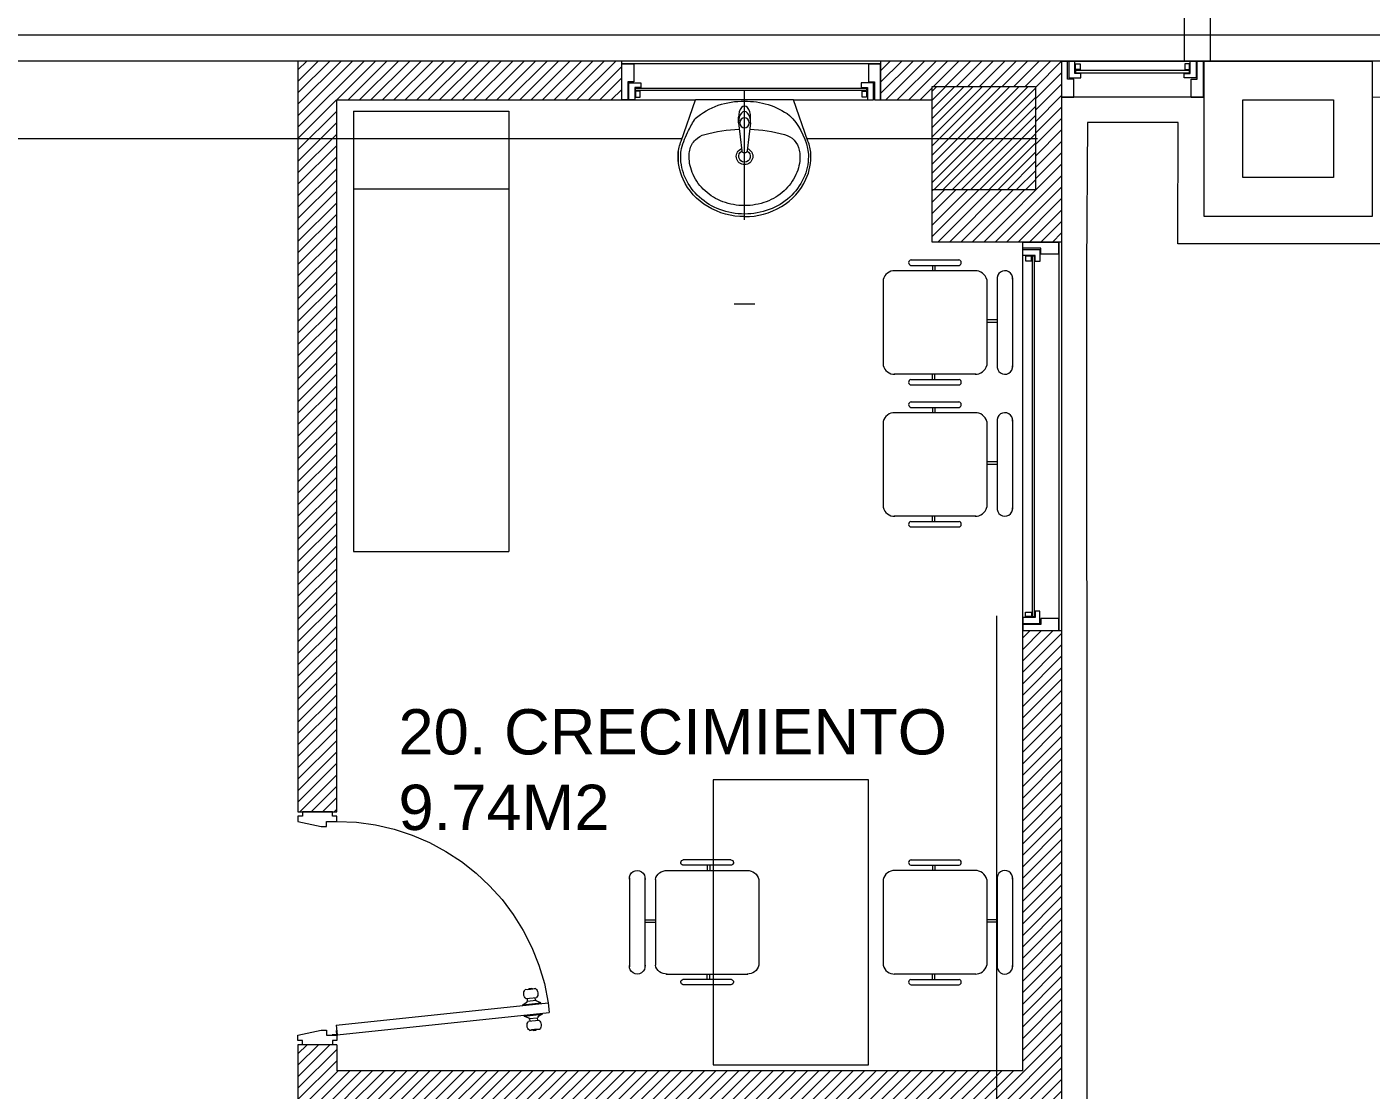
# Model space of a CAD drawing. Extents: x 98839 to 99031, y 101876 to 101926.
# Drawn here: x 98862.86 to 98868.05, y 101889.08 to 101893.19 of the extents above; entities that cross this region are included whole.
import ezdxf

# ---------------------------------------------------------------- set-up
doc = ezdxf.new("R2010")
doc.units = 0
doc.header["$LTSCALE"] = 8
doc.header["$MEASUREMENT"] = 0
doc.linetypes.add('DASHDOTX2', pattern=[2, 1, -0.5, 0, -0.5])
doc.linetypes.add('HIDDEN', pattern=[0.375, 0.25, -0.125])
doc.layers.get('0').update_dxf_attribs({"linetype": 'CONTINUOUS', "lineweight": 9})
for name, color, linetype, lineweight in [('5- 0.18 (muebles fijos)', 3, 'CONTINUOUS', 18), ('A_ACHU-1', 253, 'CONTINUOUS', 0), ('A_CARP-MAD', 46, 'CONTINUOUS', 18), ('A_CARP-MET', 126, 'CONTINUOUS', 18), ('A_CLRA-YESO', 71, 'CONTINUOUS', 18), ('A_COLS', 1, 'CONTINUOUS', 20), ('A_EJES', 75, 'DASHDOTX2', 5), ('A_EJES-APAR', 75, 'DASHDOTX2', 5), ('A_MUEB', 3, 'CONTINUOUS', 15), ('A_MUEB-ACHU', 8, 'CONTINUOUS', 9), ('A_MUEB-FIJO', 3, 'CONTINUOUS', 15), ('A_MURO', 7, 'CONTINUOUS', 20), ('A_PISO-ACHU', 251, 'CONTINUOUS', 0), ('A_PISO-GRAN', 250, 'CONTINUOUS', 0), ('A_PROY', 16, 'HIDDEN', 5), ('A_PUER', 134, 'CONTINUOUS', 18), ('A_TEXT', 154, 'CONTINUOUS', 0), ('A_VENT', 124, 'CONTINUOUS', 18), ('MOBILIARIO', 3, 'CONTINUOUS', 15)]:
    doc.layers.add(name, color=color, linetype=linetype, lineweight=lineweight)
doc.styles.add('DIM', font='arial.ttf')

# ---------------------------------------------------------------- blocks, each defined once
blk = doc.blocks.new('*U118')
at = {"layer": 'A_CARP-MAD'}
blk.add_lwpolyline([(0.1397, -0.0466), (0.0701, -0.0466), (0.0701, -0.0232), (0, -0.0232), (0, 0), (0.1397, 0)], dxfattribs=at)
for points in [[(0, -0.0279), (0.0652, -0.0279), (0.0652, -0.0744), (0.0479, -0.0744), (0.0479, -0.0511), (0, -0.0511)], [(0, -0.0279), (0.0652, -0.0279), (0.0652, -0.0744), (0.0479, -0.0744), (0.0479, -0.0511), (0, -0.0511)], [(0.0333, -0.0713), (0.0333, -0.0538), (0.0104, -0.0538), (0.0104, -0.0713)], [(0, -0.5192), (0.0652, -0.5192), (0.0652, -0.4727), (0.0479, -0.4727), (0.0479, -0.496), (0, -0.496)], [(0, -0.5239), (0, -0.5471), (0.1397, -0.5471), (0.1397, -0.5006), (0.0701, -0.5006), (0.0701, -0.5239)], [(0.0333, -0.4759), (0.0333, -0.4933), (0.0104, -0.4933), (0.0104, -0.4759)]]:
    blk.add_lwpolyline(points, close=True, dxfattribs=at)
at = {"layer": 'A_CARP-MET'}
blk.add_line((0.1397, -0.0466), (0.1397, 0), dxfattribs=at)
blk.add_lwpolyline([(0.0333, -0.0713), (0.0333, -0.0538), (0.0104, -0.0538), (0.0104, -0.0713)], close=True, dxfattribs=at)
at = {"layer": 'A_VENT'}
for p, q in [((0, -0.5471), (0, 0)), ((0.1397, 0), (0.1397, -0.5471))]:
    blk.add_line(p, q, dxfattribs=at)
blk.add_lwpolyline([(0.0361, -0.0538), (0.0361, -0.4933), (0.0454, -0.4933), (0.0454, -0.0538)], close=True, dxfattribs=at)
blk = doc.blocks.new('puerta mad .90mt')
at = {"layer": '5- 0.18 (muebles fijos)'}
blk.add_line((19.2271, 37.8497), (19.2271, 37.8497), dxfattribs=at)
at = {"layer": 'A_ACHU-1'}
for p, q in [((19.1201, 37.7942), (19.1213, 37.8055)), ((19.1213, 37.8055), (19.1239, 37.8052)), ((19.1227, 37.7939), (19.1254, 37.8194)), ((19.1561, 37.776), (19.1602, 37.8158)), ((19.1697, 37.8101), (19.1597, 37.8111)), ((19.1663, 37.7775), (19.1699, 37.8123)), ((19.1728, 37.812), (19.1699, 37.8123)), ((19.1836, 37.8284), (19.1728, 37.812)), ((19.1764, 37.7588), (19.1836, 37.8284)), ((19.1866, 37.8281), (19.1836, 37.8284)), ((19.1866, 37.8281), (19.1836, 37.8284)), ((19.2201, 37.7542), (19.2274, 37.8239)), ((19.2244, 37.8242), (19.2274, 37.8239)), ((19.2244, 37.8242), (19.2274, 37.8239)), ((19.2274, 37.8239), (19.2346, 37.8055)), ((19.2339, 37.7704), (19.2375, 37.8052)), ((19.2346, 37.8055), (19.2375, 37.8052)), ((19.2373, 37.803), (19.2472, 37.802)), ((19.2436, 37.7669), (19.2477, 37.8067)), ((19.2799, 37.7775), (19.2825, 37.803)), ((19.1201, 37.7942), (19.1227, 37.7939)), ((19.1212, 37.7797), (19.1227, 37.7939)), ((19.1665, 37.7796), (19.1565, 37.7807)), ((19.1692, 37.7772), (19.1663, 37.7775)), ((19.1764, 37.7588), (19.1692, 37.7772)), ((19.1794, 37.7585), (19.1764, 37.7588)), ((19.2172, 37.7546), (19.2201, 37.7542)), ((19.2201, 37.7542), (19.231, 37.7707)), ((19.231, 37.7707), (19.2339, 37.7704)), ((19.2341, 37.7726), (19.2441, 37.7715)), ((19.2784, 37.7632), (19.2799, 37.7775)), ((19.2825, 37.7772), (19.2799, 37.7775)), ((19.2837, 37.7885), (19.2811, 37.7888)), ((19.2825, 37.7772), (19.2837, 37.7885)), ((19.1037, 37.0339), (19.1036, 37.0174)), ((19.1037, 37.0339), (19.1042, 37.0389)), ((19.1039, 37.0359), (19.1203, 37.0345)), ((19.104, 37.0369), (19.113, 37.0361)), ((19.1204, 37.0355), (19.1203, 37.0345)), ((19.1036, 37.0174), (19.1022, 37.0174))]:
    blk.add_line(p, q, dxfattribs=at)
blk.add_circle((19.1038, 37.0354), 0.00188, dxfattribs=at)
for centre, radius, start, end in [((19.0316, 37.8091), 0.0943, 341.7974, 6.2752), ((19.1411, 37.801), 0.0242, 37.6391, 130.4335), ((19.2634, 37.7883), 0.0242, 37.6391, 130.4335), ((19.3722, 37.7736), 0.0943, 161.7974, 186.2752), ((19.1404, 37.7944), 0.0242, 217.6391, 310.4335), ((19.2627, 37.7816), 0.0242, 217.6391, 310.4335), ((19.1038, 37.0354), 0.000938, 85, 265), ((19.1038, 37.0354), 0.000937, 265, 85)]:
    blk.add_arc(centre, radius, start, end, dxfattribs=at)
at = {"layer": 'A_CARP-MAD'}
for points in [[(19.0653, 36.9024), (19.0823, 36.9024), (19.0823, 36.8854), (19.1023, 36.8854), (19.1223, 36.9754), (19.1223, 36.9954), (19.1023, 36.9954), (19.1023, 37.0354), (19.0823, 37.0354), (19.0823, 37.0184), (19.0653, 37.0184)], [(19.9653, 36.9024), (19.9483, 36.9024), (19.9483, 36.8854), (19.9283, 36.8854), (19.9083, 36.9754), (19.9083, 36.9954), (19.9283, 36.9954), (19.9283, 37.0354), (19.9483, 37.0354), (19.9483, 37.0184), (19.9653, 37.0184)]]:
    blk.add_lwpolyline(points, close=True, dxfattribs=at)
at = {"layer": 'A_PROY'}
blk.add_arc((19.1008, 37.0343), 0.8276, 0.0783, 81.2006, dxfattribs=at)
at = {"layer": 'A_PUER'}
for p, q in [((19.104, 37.0369), (19.1895, 37.8555)), ((19.2274, 37.8522), (19.1895, 37.8555)), ((19.1418, 37.0336), (19.2274, 37.8522)), ((19.1418, 37.0336), (19.104, 37.0369))]:
    blk.add_line(p, q, dxfattribs=at)
blk = doc.blocks.new('Silla7')
at = {"layer": 'MOBILIARIO'}
for p, q in [((0.3936, 0.2205), (0.2064, 0.2205)), ((0.392, 0.2414), (0.208, 0.2414)), ((0.3, 0.2205), (0.3, 0.2)), ((0.31, 0.2205), (0.31, 0.2)), ((0, -0.1724), (0, 0.1724)), ((0.06, -0.174), (0.06, 0.174)), ((0.1, -0.1656), (0.1, 0.1656)), ((0.1422, 0.2), (0.4578, 0.2)), ((0.5, -0.1656), (0.5, 0.1656)), ((0.06, 0), (0.1, 0)), ((0.06, -0.01), (0.1, -0.01)), ((0.1422, -0.2), (0.4578, -0.2)), ((0.3, -0.2205), (0.3, -0.2)), ((0.31, -0.2205), (0.31, -0.2)), ((0.3936, -0.2205), (0.2064, -0.2205)), ((0.392, -0.2414), (0.208, -0.2414))]:
    blk.add_line(p, q, dxfattribs=at)
for centre, radius, start, end in [((0.2089, 0.2308), 0.0106, 95.194, 256.2053), ((0.3911, 0.2308), 0.0106, 283.7947, 84.806), ((0.0301, 0.1698), 0.0302, 352.0545, 184.9417), ((0.1437, 0.155), 0.045, 88.0008, 166.4156), ((0.4563, 0.155), 0.045, 13.5844, 91.9992), ((0.0301, -0.1698), 0.0302, 175.0583, 7.9455), ((0.1437, -0.155), 0.045, 193.5844, 271.9992), ((0.4563, -0.155), 0.045, 268.0008, 346.4156), ((0.2089, -0.2308), 0.0106, 103.7947, 264.806), ((0.3911, -0.2308), 0.0106, 275.194, 76.2053)]:
    blk.add_arc(centre, radius, start, end, dxfattribs=at)
blk = doc.blocks.new('Ventana 1.00 x 1.00')
at = {"layer": 'A_CARP-MAD'}
for points in [[(-0.4768, -0.1397), (-0.5, -0.1397), (-0.5, 0), (-0.4535, 0), (-0.4535, -0.0696), (-0.4768, -0.0696)], [(-0.4721, -0.1397), (-0.4721, -0.0745), (-0.4256, -0.0745), (-0.4256, -0.0918), (-0.4489, -0.0918), (-0.4489, -0.1397)], [(0.4721, -0.1397), (0.4721, -0.0745), (0.4255, -0.0745), (0.4255, -0.0918), (0.4489, -0.0918), (0.4489, -0.1397)], [(0.4721, -0.1397), (0.4721, -0.0745), (0.4255, -0.0745), (0.4255, -0.0918), (0.4489, -0.0918), (0.4489, -0.1397)], [(-0.4288, -0.1063), (-0.4462, -0.1063), (-0.4462, -0.1293), (-0.4288, -0.1293)], [(0.4287, -0.1063), (0.4462, -0.1063), (0.4462, -0.1293), (0.4287, -0.1293)]]:
    blk.add_lwpolyline(points, close=True, dxfattribs=at)
blk.add_lwpolyline([(0.4534, 0), (0.4534, -0.0696), (0.4767, -0.0696), (0.4767, -0.1397), (0.5, -0.1397), (0.5, 0)], dxfattribs=at)
at = {"layer": 'A_CARP-MET'}
blk.add_line((0.4534, 0), (0.5, 0), dxfattribs=at)
blk.add_lwpolyline([(0.4287, -0.1063), (0.4462, -0.1063), (0.4462, -0.1293), (0.4287, -0.1293)], close=True, dxfattribs=at)
at = {"layer": 'A_VENT'}
for p, q in [((0.5, 0), (-0.5, 0)), ((-0.5, -0.1397), (0.4489, -0.1397))]:
    blk.add_line(p, q, dxfattribs=at)
blk.add_lwpolyline([(0.4462, -0.1036), (-0.4462, -0.1036), (-0.4462, -0.0943), (0.4462, -0.0943)], close=True, dxfattribs=at)
blk = doc.blocks.new('*U472')
at = {"layer": 'A_CARP-MAD'}
blk.add_lwpolyline([(0.1397, -0.0466), (0.0701, -0.0466), (0.0701, -0.0232), (0, -0.0232), (0, 0), (0.1397, 0)], dxfattribs=at)
for points in [[(0, -0.0279), (0.0652, -0.0279), (0.0652, -0.0744), (0.0479, -0.0744), (0.0479, -0.0511), (0, -0.0511)], [(0, -0.0279), (0.0652, -0.0279), (0.0652, -0.0744), (0.0479, -0.0744), (0.0479, -0.0511), (0, -0.0511)], [(0.0333, -0.0713), (0.0333, -0.0538), (0.0104, -0.0538), (0.0104, -0.0713)], [(0, -1.4721), (0.0652, -1.4721), (0.0652, -1.4256), (0.0479, -1.4256), (0.0479, -1.4489), (0, -1.4489)], [(0, -1.4768), (0, -1.5), (0.1397, -1.5), (0.1397, -1.4534), (0.0701, -1.4534), (0.0701, -1.4768)], [(0.0333, -1.4287), (0.0333, -1.4462), (0.0104, -1.4462), (0.0104, -1.4287)]]:
    blk.add_lwpolyline(points, close=True, dxfattribs=at)
at = {"layer": 'A_CARP-MET'}
blk.add_line((0.1397, -0.0466), (0.1397, 0), dxfattribs=at)
blk.add_lwpolyline([(0.0333, -0.0713), (0.0333, -0.0538), (0.0104, -0.0538), (0.0104, -0.0713)], close=True, dxfattribs=at)
at = {"layer": 'A_VENT'}
for p, q in [((0, -1.5), (0, 0)), ((0.1397, 0), (0.1397, -1.5))]:
    blk.add_line(p, q, dxfattribs=at)
blk.add_lwpolyline([(0.0361, -0.0538), (0.0361, -1.4462), (0.0454, -1.4462), (0.0454, -0.0538)], close=True, dxfattribs=at)
blk = doc.blocks.new('camilla')
at = {"layer": 'MOBILIARIO'}
for p, q in [((99028.8658, 101892.8054), (99028.2658, 101892.8054)), ((99028.2658, 101891.1054), (99028.2658, 101892.8054)), ((99028.8658, 101891.1054), (99028.8658, 101892.8054)), ((99028.8658, 101891.4054), (99028.2658, 101891.4054)), ((99028.8658, 101891.1054), (99028.2658, 101891.1054))]:
    blk.add_line(p, q, dxfattribs=at)
blk = doc.blocks.new('griferia lavamanos planta')
at = {"layer": 'A_MUEB-FIJO'}
for p, q in [((-0.0092, 0.0076), (-0.0305, 0.0076)), ((-0.0092, 0.0076), (-0.0092, 0.0021)), ((-0.0092, 0.0076), (0.0994, -0.0055)), ((-0.0092, -0.0389), (-0.0306, -0.0389)), ((-0.0092, -0.0389), (0.0994, -0.0258)), ((-0.0092, -0.0334), (-0.0092, -0.0389))]:
    blk.add_line(p, q, dxfattribs=at)
blk.add_arc((0.0965, -0.0157), 0.0105, 285.8239, 74.1761, dxfattribs=at)
at = {"layer": 'A_MUEB-FIJO', "extrusion": (0, 0, -1)}
for centre in [(-0.0305, -0.0157), (-0.0092, -0.0157)]:
    blk.add_ellipse(centre, major_axis=(-0.0433, 0), ratio=0.536655, start_param=4.711716, end_param=7.854654, dxfattribs=at)
at = {"layer": 'A_MUEB-FIJO'}
blk.add_ellipse((-0.0092, -0.0157), major_axis=(-0.0196, 0), ratio=0.90251, dxfattribs=at)
blk = doc.blocks.new('lavamanos fluxometro NUEVO de colgar')
at = {"layer": 'A_EJES-APAR'}
blk.add_line((0, -0.5529), (0, -0.0503), dxfattribs=at)
at = {"layer": 'A_MUEB-ACHU'}
for points in [[(-0.0201, -0.2028, 0.058386), (-0.1541, -0.2233, 0.279321), (-0.2116, -0.2839, 0.053416), (-0.2142, -0.3078, 0.107904), (-0.1987, -0.3784, 0.101905), (-0.1526, -0.4413, 0.094429), (-0.0841, -0.483, 0.089747), (0, -0.4982, 0.089747), (0.0841, -0.483, 0.094429), (0.1526, -0.4413, 0.101905), (0.1987, -0.3784, 0.107904), (0.2142, -0.3078, 0.053416), (0.2116, -0.2839, 0.145409), (0.1895, -0.2437)], [(0.1889, -0.2442, 0.14211), (0.154, -0.2233, 0.058332), (0.0201, -0.2028, 0.058332)]]:
    blk.add_lwpolyline(points, format="xyb", dxfattribs=at)
for radius, start, end in [(0.0319, 110.263, 69.737), (0.0223, 116.1236, 63.8764)]:
    blk.add_arc((0, -0.3078), radius, start, end, dxfattribs=at)
at = {"layer": 'A_MUEB-FIJO'}
for p, q in [((-0.2447, -0.2491), (-0.1889, -0.0896)), ((0.2447, -0.2491), (0.1889, -0.0896))]:
    blk.add_line(p, q, dxfattribs=at)
for points in [[(0, -0.0951, 0.167625), (-0.1736, -0.1497, 0.142025), (-0.2434, -0.277, 0.053416), (-0.2467, -0.3078, 0.107904), (-0.2283, -0.392, 0.101905), (-0.1744, -0.4655, 0.094429), (-0.0955, -0.5134, 0.089747), (0, -0.5307, 0.089747), (0.0955, -0.5134, 0.094429), (0.1744, -0.4655, 0.101905), (0.2283, -0.392, 0.107904), (0.2467, -0.3078, 0.053416), (0.2434, -0.277, 0.041696), (0.2163, -0.2078)], [(0.2162, -0.2078, 0.023881), (0.1902, -0.1618, 0.186733), (0, -0.0951, 0.164325)], [(0, -0.5407, -0.135313), (-0.1423, -0.5018, -0.151013), (-0.2374, -0.3962, -0.120701), (-0.2564, -0.2976, -0.085647), (-0.2447, -0.2491)], [(0, -0.5407, 0.135313), (0.1423, -0.5018, 0.151013), (0.2374, -0.3962, 0.120701), (0.2564, -0.2976, 0.085647), (0.2447, -0.2491)]]:
    blk.add_lwpolyline(points, format="xyb", dxfattribs=at)
blk.add_lwpolyline([(-0.1889, -0.0896), (0.1889, -0.0896)], dxfattribs=at)
at = {"layer": 'A_COLS', "rotation": 270}
blk.add_blockref('griferia lavamanos planta', (0.0157, -0.1875), dxfattribs=at)
blk = doc.blocks.new('*U476')
at = {"layer": 'A_PISO-ACHU'}
blk.add_line((-0.1588, 0), (-0.2391, 0), dxfattribs=at)
blk.add_wipeout([(-0.3879, 0.7874), (-0.01, 0.7874), (0.0458, 0.6279), (0.0556, 0.5945), (0.0556, 0.5391), (0.0435, 0.4929), (0.0245, 0.455), (0.0009, 0.4231), (-0.0217, 0.4006), (-0.0627, 0.3717), (-0.1018, 0.3537), (-0.1578, 0.3393), (-0.1892, 0.3365), (-0.1985, 0.3363), (-0.2467, 0.3404), (-0.2869, 0.3504), (-0.3264, 0.367), (-0.3481, 0.3795), (-0.3868, 0.4104), (-0.4078, 0.434), (-0.4299, 0.4679), (-0.45, 0.5205), (-0.4554, 0.5606), (-0.4533, 0.5961), (-0.4466, 0.6207), (-0.4268, 0.6762), (-0.4189, 0.6989)]).dxf.layer = 'A_MUEB-FIJO'
at = {"layer": 'A_MUEB-FIJO', "rotation": 359.999999999987}
blk.add_blockref('lavamanos fluxometro NUEVO de colgar', (-0.199, 0.877), dxfattribs=at)

msp = doc.modelspace()

# ---------------------------------------------------------------- hatches: boundary and pattern name
at = {"layer": 'A_CLRA-YESO', "true_color": 0x57ad00}
h = msp.add_hatch(dxfattribs=at)
h.set_pattern_fill('ANSI31', color=74, scale=0.25)
h.set_pattern_definition([(45, (0, 0), (-0.022097086912, 0.022097086912), [])])
h.paths.add_polyline_path([(98866.3575, 101892.5574), (98866.3575, 101892.9574), (98866.7574, 101892.9574), (98866.7574, 101892.5574)], flags=17)
h.paths.add_polyline_path([(98865.1588, 101892.9054), (98865.1588, 101893.0554), (98863.9082, 101893.0554), (98863.9082, 101892.9054), (98863.9082, 101891.4247), (98863.9082, 101890.9054), (98863.9082, 101890.1554), (98864.0582, 101890.1554), (98864.0582, 101890.7554), (98864.0582, 101891.2747), (98864.0582, 101892.9054)])
h.paths.add_polyline_path([(98866.3582, 101892.3554), (98866.8582, 101892.3554), (98866.8582, 101893.0554), (98866.1588, 101893.0554), (98866.1588, 101892.9054), (98866.3582, 101892.9054)])
h.paths.add_polyline_path([(98866.8582, 101890.8554), (98866.7082, 101890.8554), (98866.7082, 101889.1554), (98864.0582, 101889.1554), (98864.0582, 101889.2554), (98863.9082, 101889.2554), (98863.9082, 101888.9054), (98864.0582, 101888.9054), (98864.0582, 101889.0054), (98866.7082, 101889.0054), (98866.7082, 101887.4554), (98866.8582, 101887.4554)])
at = {"layer": 'A_PISO-ACHU'}
h = msp.add_hatch(dxfattribs=at)
h.set_pattern_fill('ANSI31', color=256, scale=0.2)
h.set_pattern_definition([(45, (-164.107538, 0), (-0.0176776695297, 0.0176776695297), [])])
h.paths.add_polyline_path([(98866.758, 101892.5574), (98866.7574, 101892.9574), (98866.3575, 101892.9574), (98866.3581, 101892.5574)])

# ---------------------------------------------------------------- linework, layer by layer
at = {"layer": 'A_COLS'}
msp.add_lwpolyline([(98866.3575, 101892.5574), (98866.3575, 101892.9574), (98866.7575, 101892.9574), (98866.7575, 101892.5574)], close=True, dxfattribs=at)
at = {"layer": 'A_EJES'}
for p, q in [((98866.608, 101882.9129), (98866.608, 101894.4633)), ((98866.7644, 101892.7554), (98841.9498, 101892.7554))]:
    msp.add_line(p, q, dxfattribs=at)
at = {"layer": 'A_MUEB'}
msp.add_lwpolyline([(98866.1124, 101889.7786), (98866.1124, 101889.7786), (98866.1124, 101890.2786), (98865.5124, 101890.2786), (98865.5124, 101889.1786), (98866.1124, 101889.1786), (98866.1124, 101889.1786), (98866.1124, 101889.7786)], close=True, dxfattribs=at)
at = {"layer": 'A_MURO'}
for p, q in [((98863.9082, 101890.1554), (98864.0582, 101890.1554)), ((98863.9082, 101889.2554), (98863.9082, 101888.9054)), ((98864.0582, 101889.2554), (98863.9082, 101889.2554)), ((98864.0582, 101889.2554), (98864.0582, 101889.1554)), ((98866.7082, 101889.1554), (98864.0582, 101889.1554))]:
    msp.add_line(p, q, dxfattribs=at)
for points in [[(98864.0582, 101890.1554), (98864.0582, 101892.9054), (98865.1588, 101892.9054), (98865.1588, 101893.0554), (98863.9082, 101893.0554), (98863.9082, 101890.1554)], [(98866.8582, 101893.0554), (98866.1588, 101893.0554), (98866.1588, 101892.9054), (98866.3582, 101892.9054)], [(98866.8582, 101893.0554), (98866.8582, 101892.3554), (98866.3582, 101892.3554), (98866.3582, 101892.9054)], [(98866.7082, 101889.1554), (98866.7082, 101890.8554), (98866.8582, 101890.8554), (98866.8582, 101887.4554)]]:
    msp.add_lwpolyline(points, dxfattribs=at)
for points in [[(98868.0582, 101893.0552), (98868.0582, 101892.4553), (98867.4082, 101892.4553), (98867.4082, 101893.0553)], [(98867.9082, 101892.9053), (98867.9082, 101892.6053), (98867.5582, 101892.6053), (98867.5582, 101892.9053)]]:
    msp.add_lwpolyline(points, close=True, dxfattribs=at)
at = {"layer": 'A_PISO-GRAN'}
msp.add_line((98863.9082, 101893.0554), (98862.1082, 101893.0554), dxfattribs=at)
msp.add_line((98863.9082, 101893.0554), (98862.1082, 101893.0554), dxfattribs=at)
at = {"layer": 'A_PISO-GRAN', "ltscale": 0.333}
for points in [[(98879.2333, 101895.9994), (98870.9581, 101895.9993), (98870.9581, 101893.2054), (98870.5081, 101893.2054), (98870.5081, 101893.0554), (98852.5082, 101893.0554), (98852.5082, 101892.0054), (98850.6082, 101892.0054), (98850.6082, 101893.0554), (98847.1082, 101893.0554), (98847.1082, 101898.7494)], [(98879.1333, 101896.0993), (98870.8581, 101896.0993), (98870.8581, 101893.2054), (98870.5081, 101893.2054), (98870.5081, 101893.1554), (98852.4082, 101893.1554), (98852.4082, 101892.1054), (98850.7082, 101892.1054), (98850.7082, 101893.1554), (98847.2082, 101893.1554), (98847.2082, 101898.6494)], [(98867.3332, 101893.0554), (98867.3332, 101898.6494)], [(98867.4332, 101893.0554), (98867.4332, 101898.6494)], [(98870.9082, 101892.9158), (98870.4082, 101892.9158), (98870.4082, 101892.4554), (98869.7582, 101892.4554), (98869.7582, 101892.9144), (98868.0582, 101892.9158), (98868.0582, 101892.4553), (98867.4082, 101892.4553), (98867.4082, 101892.9156), (98866.8582, 101892.9156), (98866.8582, 101892.3554), (98866.8582, 101884.9054), (98870.9581, 101884.9054), (98870.9581, 101892.5554)]]:
    msp.add_lwpolyline(points, dxfattribs=at)
msp.add_lwpolyline([(98870.8581, 101892.8163), (98870.5081, 101892.8163), (98870.5082, 101892.3554), (98869.6582, 101892.3554), (98869.6582, 101892.9144), (98868.1582, 101892.9157), (98868.1582, 101892.3496), (98867.3074, 101892.3496), (98867.3082, 101892.8185), (98866.9582, 101892.8185), (98866.9538, 101892.2567), (98866.9582, 101885.0054), (98870.8581, 101885.0054)], close=True, dxfattribs=at)

# ---------------------------------------------------------------- block references
at = {"layer": 'A_MUEB', "extrusion": (0, 0, -1), "xscale": -1, "zscale": -1, "rotation": 180}
for p in [(-98866.6688, 101892.0455), (-98866.6688, 101891.4971), (-98866.6688, 101889.7286)]:
    msp.add_blockref('Silla7', p, dxfattribs=at)
at = {"layer": 'A_MUEB', "extrusion": (0, 0, -1), "zscale": -1, "rotation": 180}
msp.add_blockref('Silla7', (-98865.1888, 101889.7286), dxfattribs=at)
at = {"layer": 'A_MURO', "rotation": 180.0000000026002}
msp.add_blockref('camilla', (197892.9882, 203783.9666), dxfattribs=at)
at = {"layer": 'A_PISO-GRAN'}
msp.add_blockref('Ventana 1.00 x 1.00', (98865.6588, 101893.0451), dxfattribs=at)
at = {"layer": 'A_PUER', "xscale": -1, "rotation": 270}
msp.add_blockref('puerta mad .90mt', (98827.0228, 101870.1901), dxfattribs=at)
at = {"layer": 'A_VENT', "rotation": 270}
msp.add_blockref('*U118', (98867.4053, 101893.0553), dxfattribs=at)
at = {"layer": 'A_VENT'}
msp.add_blockref('*U472', (98866.7082, 101892.3554), dxfattribs=at)

# ---------------------------------------------------------------- texts
at = {"layer": 'A_TEXT', "insert": (98864.2964, 101890.5519), "char_height": 0.175, "width": 3.61759, "attachment_point": 1, "style": 'DIM'}
msp.add_mtext('20. CRECIMIENTO\\P9.74M2', dxfattribs=at)

# ---------------------------------------------------------------- next in the draw order: block references
at = {"xscale": -1}
msp.add_blockref('*U476', (98865.4343, 101892.118), dxfattribs=at)

doc.saveas('drawing.dxf')
